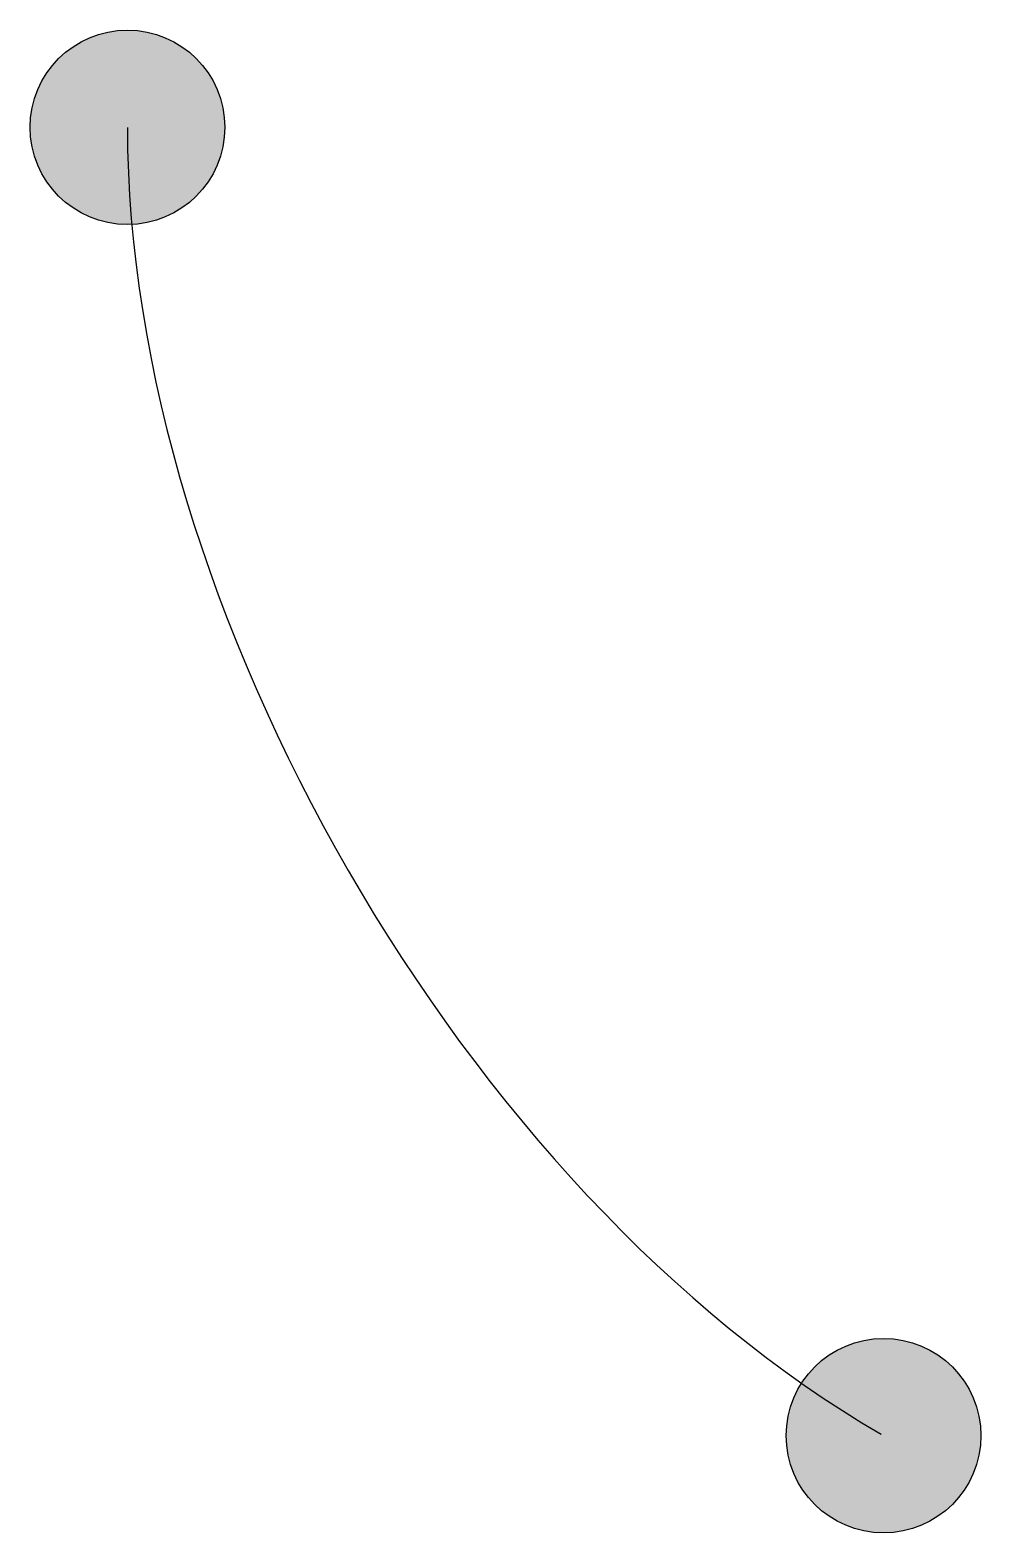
# Model space of a CAD drawing. Header units: millimetres. Extents: x -10094.598 to -10094.354, y -27.764 to -27.378.
import ezdxf

# ---------------------------------------------------------------- set-up
doc = ezdxf.new("R2010")
doc.units = ezdxf.units.MM
doc.layers.add('Tub_iso_conexões', color=2, linetype='Continuous')

msp = doc.modelspace()

# ---------------------------------------------------------------- hatches: boundary and pattern name
at = {"layer": 'Tub_iso_conexões'}
h = msp.add_hatch(color=1, dxfattribs=at)
edge = h.paths.add_edge_path()
edge.add_arc((-10094.57288, -27.4028), 0.025, 0, 360)
h = msp.add_hatch(color=1, dxfattribs=at)
edge = h.paths.add_edge_path()
edge.add_arc((-10094.37864, -27.73909), 0.025, 0, 360)

# ---------------------------------------------------------------- linework, layer by layer
for centre in [(-10094.57288, -27.4028), (-10094.37864, -27.73909)]:
    msp.add_circle(centre, 0.025, dxfattribs=at)
at = {"layer": 'Tub_iso_conexões', "color": 3, "ltscale": 5}
msp.add_ellipse((-10094.37878, -27.51487), major_axis=(0.13726, -0.23773), ratio=0.57735, start_param=3.926991, end_param=5.49534, dxfattribs=at)

doc.saveas('drawing.dxf')
